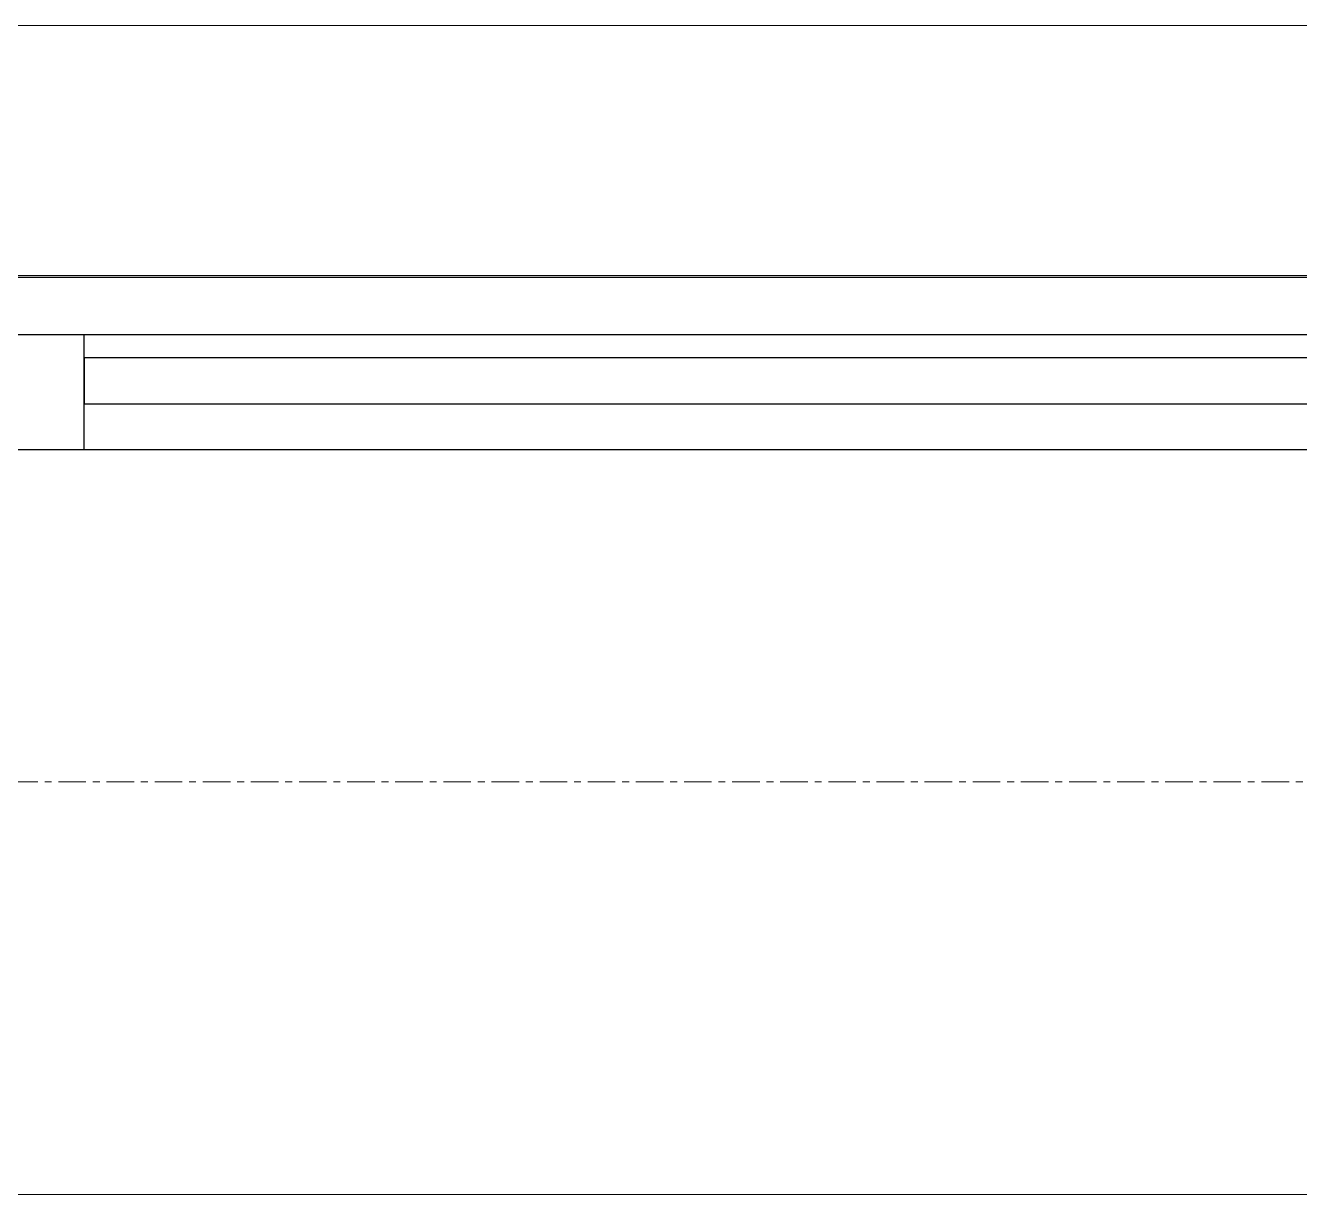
# Model space of a CAD drawing. Header units: millimetres. Extents: x -32954 to 151739, y -65671 to 56243.
# Drawn here: x -10735 to -10179, y -48373 to -47863 of the extents above; entities that cross this region are included whole.
import ezdxf

# ---------------------------------------------------------------- set-up
doc = ezdxf.new("R2010")
doc.units = ezdxf.units.MM
doc.linetypes.add('ADSK_Линия сетки', pattern=[21, 12, -3, 3, -3])
for name, color, linetype, lineweight in [('Каркас_Импост', 7, 'Continuous', 30), ('Окна', 7, 'Continuous', 18), ('Оси', 7, 'Continuous', 9), ('Остекление', 7, 'Continuous', 30), ('Отлив', 7, 'Continuous', 18), ('Подоконник_Верхний брус', 7, 'Continuous', 18)]:
    doc.layers.add(name, color=color, linetype=linetype, lineweight=lineweight)

# ---------------------------------------------------------------- blocks, each defined once
blk = doc.blocks.new('B2B_Окно_1створка - 1280х2060h-666021-В_АР_ПЭ_03 Этаж')
at = {"layer": 'Каркас_Импост'}
for p, q in [((575, 135), (-575, 135)), ((525, 110), (-525, 110)), ((-525, 60), (525, 60))]:
    blk.add_line(p, q, dxfattribs=at)
at = {"layer": 'Каркас_Импост', "lineweight": 30}
for p, q in [((-525, 110), (-575, 110)), ((-525, 60), (-525, 110)), ((-575, 60), (-525, 60))]:
    blk.add_line(p, q, dxfattribs=at)
at = {"layer": 'Остекление'}
for p, q in [((525, 100), (-525, 100)), ((-525, 100), (-525, 80)), ((-525, 80), (525, 80))]:
    blk.add_line(p, q, dxfattribs=at)
blk = doc.blocks.new('В2В_Подоконник_ПВХ - ПВХ-666027-В_АР_ПЭ_03 Этаж')
at = {"layer": 'Подоконник_Верхний брус'}
blk.add_line((-680, -335), (680, -335), dxfattribs=at)
blk = doc.blocks.new('B2B_Отлив - Отлив_металлический-622779-В_АР_ПЭ_03 Этаж')
at = {"layer": 'Отлив'}
for p, q in [((595, 110), (-595, 110)), ((-595, 1), (595, 1))]:
    blk.add_line(p, q, dxfattribs=at)

msp = doc.modelspace()

# ---------------------------------------------------------------- linework, layer by layer
at = {"layer": 'Оси', "linetype": 'ADSK_Линия сетки'}
msp.add_line((2500, -48193.12), (-32136.36, -48193.12), dxfattribs=at)

# ---------------------------------------------------------------- block references
at = {"layer": 'Окна'}
for name, p in [('B2B_Отлив - Отлив_металлический-622779-В_АР_ПЭ_03 Этаж', (-10184.8, -47973.12)), ('B2B_Окно_1створка - 1280х2060h-666021-В_АР_ПЭ_03 Этаж', (-10184.8, -48108.12)), ('В2В_Подоконник_ПВХ - ПВХ-666027-В_АР_ПЭ_03 Этаж', (-10184.8, -48038.12))]:
    msp.add_blockref(name, p, dxfattribs=at)

doc.saveas('drawing.dxf')
